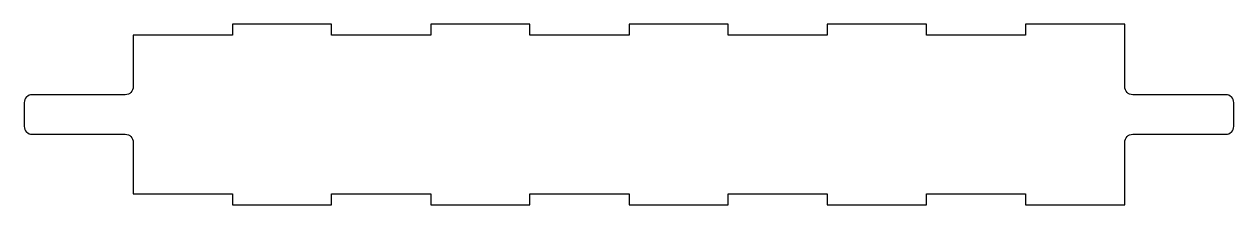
# Model space of a CAD drawing. Header units: millimetres. Extents: x -305 to 305, y -46 to 46.
import ezdxf

# ---------------------------------------------------------------- set-up
doc = ezdxf.new("R2010")
doc.units = ezdxf.units.MM

msp = doc.modelspace()

# ---------------------------------------------------------------- linework, layer by layer
msp.add_lwpolyline([(-305, -6, 0.414214), (-301, -10), (-254, -10, -0.414214), (-250, -14), (-250, -40), (-200, -40), (-200, -45.55), (-150, -45.55), (-150, -40), (-100, -40), (-100, -45.55), (-50, -45.55), (-50, -40), (0, -40), (0, -45.55), (50, -45.55), (50, -40), (100, -40), (100, -45.55), (150, -45.55), (150, -40), (200, -40), (200, -45.55), (250, -45.55), (250, -14, -0.414214), (254, -10), (301, -10, 0.414214), (305, -6), (305, 6, 0.414214), (301, 10), (254, 10, -0.414214), (250, 14), (250, 45.55), (200, 45.55), (200, 40), (150, 40), (150, 45.55), (100, 45.55), (100, 40), (50, 40), (50, 45.55), (0, 45.55), (0, 40), (-50, 40), (-50, 45.55), (-100, 45.55), (-100, 40), (-150, 40), (-150, 45.55), (-200, 45.55), (-200, 40), (-250, 40), (-250, 14, -0.414214), (-254, 10), (-301, 10, 0.414214), (-305, 6)], format="xyb", close=True)

doc.saveas('drawing.dxf')
